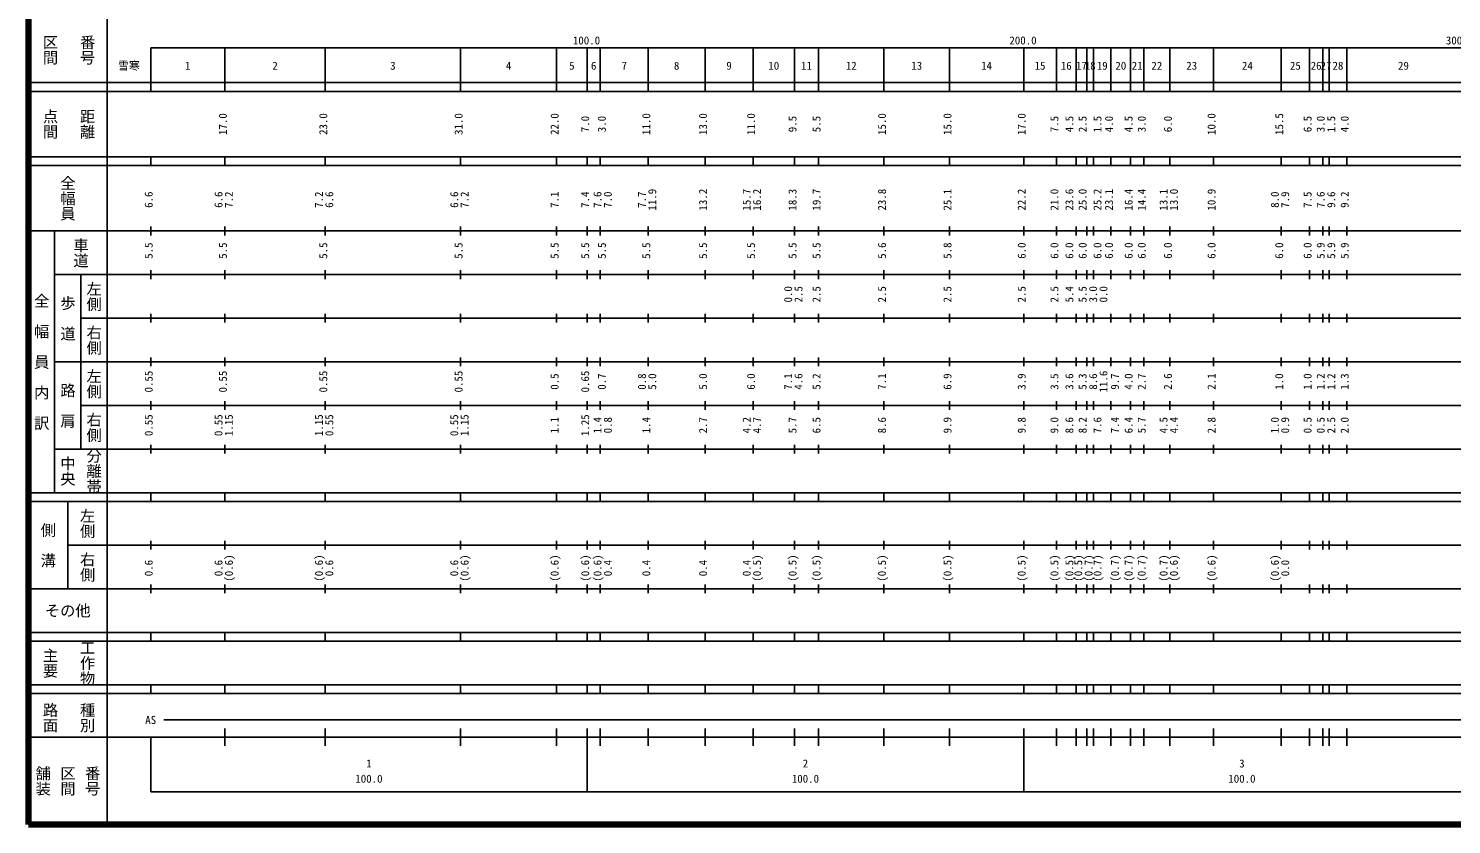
# Model space of a CAD drawing. Units: millimetres on the paper, enlarged 1000 times. Extents: x 40000 to 680000, y 20000 to 380000.
# Drawn here: x 40000 to 366022, y 20000 to 202409 of the extents above; entities that cross this region are included whole.
import ezdxf
from ezdxf.enums import TextEntityAlignment as Align

# ---------------------------------------------------------------- set-up
doc = ezdxf.new("R2010")
doc.units = ezdxf.units.MM
doc.header["$LTSCALE"] = 1000
doc.layers.add('M-TTL', color=2, linetype='Continuous', lineweight=140)
doc.layers.add('M-TTL-BAND', color=7, linetype='Continuous', lineweight=25)
doc.styles.add('@ＭＳ ゴシック', font='')
doc.styles.add('ＭＳ ゴシック', font='')
doc.styles.get('@ＭＳ ゴシック').set_extended_font_data('@MS Gothic')
doc.styles.get('ＭＳ ゴシック').set_extended_font_data('MS Gothic')

msp = doc.modelspace()

# ---------------------------------------------------------------- linework, layer by layer
at = {"layer": 'M-TTL'}
for p, q in [((40000, 380000), (40000, 20000)), ((40000, 20000), (680000, 20000))]:
    msp.add_line(p, q, dxfattribs=at)
at = {"layer": 'M-TTL-BAND'}
for p, q in [((58000, 370000), (58000, 20000)), ((68000, 198000), (579000, 198000)), ((68000, 198000), (68000, 188000)), ((85000, 188000), (85000, 198000)), ((108000, 188000), (108000, 198000)), ((139000, 188000), (139000, 198000)), ((161000, 188000), (161000, 198000)), ((168000, 188000), (168000, 198000)), ((171000, 188000), (171000, 198000)), ((182000, 188000), (182000, 198000)), ((195000, 188000), (195000, 198000)), ((206000, 188000), (206000, 198000)), ((215500, 188000), (215500, 198000)), ((221000, 188000), (221000, 198000)), ((236000, 188000), (236000, 198000)), ((251000, 188000), (251000, 198000)), ((268000, 188000), (268000, 198000)), ((275500, 188000), (275500, 198000)), ((280000, 188000), (280000, 198000)), ((282500, 188000), (282500, 198000)), ((284000, 188000), (284000, 198000)), ((288000, 188000), (288000, 198000)), ((292500, 188000), (292500, 198000)), ((295500, 188000), (295500, 198000)), ((301500, 188000), (301500, 198000)), ((311500, 188000), (311500, 198000)), ((327000, 188000), (327000, 198000)), ((333500, 188000), (333500, 198000)), ((336500, 188000), (336500, 198000)), ((338000, 188000), (338000, 198000)), ((342000, 188000), (342000, 198000)), ((40000, 190000), (579000, 190000)), ((40000, 188000), (579000, 188000)), ((40000, 173000), (579000, 173000)), ((68000, 171000), (68000, 173000)), ((85000, 171000), (85000, 173000)), ((108000, 171000), (108000, 173000)), ((139000, 171000), (139000, 173000)), ((161000, 171000), (161000, 173000)), ((168000, 171000), (168000, 173000)), ((171000, 171000), (171000, 173000)), ((182000, 171000), (182000, 173000)), ((195000, 171000), (195000, 173000)), ((206000, 171000), (206000, 173000)), ((215500, 171000), (215500, 173000)), ((221000, 171000), (221000, 173000)), ((236000, 171000), (236000, 173000)), ((251000, 171000), (251000, 173000)), ((268000, 171000), (268000, 173000)), ((275500, 171000), (275500, 173000)), ((280000, 171000), (280000, 173000)), ((282500, 171000), (282500, 173000)), ((284000, 171000), (284000, 173000)), ((288000, 171000), (288000, 173000)), ((292500, 171000), (292500, 173000)), ((295500, 171000), (295500, 173000)), ((301500, 171000), (301500, 173000)), ((311500, 171000), (311500, 173000)), ((327000, 171000), (327000, 173000)), ((333500, 171000), (333500, 173000)), ((336500, 171000), (336500, 173000)), ((338000, 171000), (338000, 173000)), ((342000, 171000), (342000, 173000)), ((40000, 171000), (579000, 171000)), ((68000, 155000), (68000, 157000)), ((85000, 155000), (85000, 157000)), ((108000, 155000), (108000, 157000)), ((139000, 155000), (139000, 157000)), ((161000, 155000), (161000, 157000)), ((168000, 155000), (168000, 157000)), ((171000, 155000), (171000, 157000)), ((182000, 155000), (182000, 157000)), ((195000, 155000), (195000, 157000)), ((206000, 155000), (206000, 157000)), ((215500, 155000), (215500, 157000)), ((221000, 155000), (221000, 157000)), ((236000, 155000), (236000, 157000)), ((251000, 155000), (251000, 157000)), ((268000, 155000), (268000, 157000)), ((275500, 155000), (275500, 157000)), ((280000, 155000), (280000, 157000)), ((282500, 155000), (282500, 157000)), ((284000, 155000), (284000, 157000)), ((288000, 155000), (288000, 157000)), ((292500, 155000), (292500, 157000)), ((295500, 155000), (295500, 157000)), ((301500, 155000), (301500, 157000)), ((311500, 155000), (311500, 157000)), ((327000, 155000), (327000, 157000)), ((333500, 155000), (333500, 157000)), ((336500, 155000), (336500, 157000)), ((338000, 155000), (338000, 157000)), ((342000, 155000), (342000, 157000)), ((40000, 156000), (579000, 156000)), ((46000, 96000), (46000, 156000)), ((68000, 145000), (68000, 147000)), ((85000, 145000), (85000, 147000)), ((108000, 145000), (108000, 147000)), ((139000, 145000), (139000, 147000)), ((161000, 145000), (161000, 147000)), ((168000, 145000), (168000, 147000)), ((171000, 145000), (171000, 147000)), ((182000, 145000), (182000, 147000)), ((195000, 145000), (195000, 147000)), ((206000, 145000), (206000, 147000)), ((215500, 145000), (215500, 147000)), ((221000, 145000), (221000, 147000)), ((236000, 145000), (236000, 147000)), ((251000, 145000), (251000, 147000)), ((268000, 145000), (268000, 147000)), ((275500, 145000), (275500, 147000)), ((280000, 145000), (280000, 147000)), ((282500, 145000), (282500, 147000)), ((284000, 145000), (284000, 147000)), ((288000, 145000), (288000, 147000)), ((292500, 145000), (292500, 147000)), ((295500, 145000), (295500, 147000)), ((301500, 145000), (301500, 147000)), ((311500, 145000), (311500, 147000)), ((327000, 145000), (327000, 147000)), ((333500, 145000), (333500, 147000)), ((336500, 145000), (336500, 147000)), ((338000, 145000), (338000, 147000)), ((342000, 145000), (342000, 147000)), ((46000, 146000), (579000, 146000)), ((52000, 146000), (52000, 106000)), ((68000, 135000), (68000, 137000)), ((85000, 135000), (85000, 137000)), ((108000, 135000), (108000, 137000)), ((139000, 135000), (139000, 137000)), ((161000, 135000), (161000, 137000)), ((168000, 135000), (168000, 137000)), ((171000, 135000), (171000, 137000)), ((182000, 135000), (182000, 137000)), ((195000, 135000), (195000, 137000)), ((206000, 135000), (206000, 137000)), ((215500, 135000), (215500, 137000)), ((221000, 135000), (221000, 137000)), ((236000, 135000), (236000, 137000)), ((251000, 135000), (251000, 137000)), ((268000, 135000), (268000, 137000)), ((275500, 135000), (275500, 137000)), ((280000, 135000), (280000, 137000)), ((282500, 135000), (282500, 137000)), ((284000, 135000), (284000, 137000)), ((288000, 135000), (288000, 137000)), ((292500, 135000), (292500, 137000)), ((295500, 135000), (295500, 137000)), ((301500, 135000), (301500, 137000)), ((311500, 135000), (311500, 137000)), ((327000, 135000), (327000, 137000)), ((333500, 135000), (333500, 137000)), ((336500, 135000), (336500, 137000)), ((338000, 135000), (338000, 137000)), ((342000, 135000), (342000, 137000)), ((52000, 136000), (579000, 136000)), ((46000, 126000), (579000, 126000)), ((68000, 125000), (68000, 127000)), ((85000, 125000), (85000, 127000)), ((108000, 125000), (108000, 127000)), ((139000, 125000), (139000, 127000)), ((161000, 125000), (161000, 127000)), ((168000, 125000), (168000, 127000)), ((171000, 125000), (171000, 127000)), ((182000, 125000), (182000, 127000)), ((195000, 125000), (195000, 127000)), ((206000, 125000), (206000, 127000)), ((215500, 125000), (215500, 127000)), ((221000, 125000), (221000, 127000)), ((236000, 125000), (236000, 127000)), ((251000, 125000), (251000, 127000)), ((268000, 125000), (268000, 127000)), ((275500, 125000), (275500, 127000)), ((280000, 125000), (280000, 127000)), ((282500, 125000), (282500, 127000)), ((284000, 125000), (284000, 127000)), ((288000, 125000), (288000, 127000)), ((292500, 125000), (292500, 127000)), ((295500, 125000), (295500, 127000)), ((301500, 125000), (301500, 127000)), ((311500, 125000), (311500, 127000)), ((327000, 125000), (327000, 127000)), ((333500, 125000), (333500, 127000)), ((336500, 125000), (336500, 127000)), ((338000, 125000), (338000, 127000)), ((342000, 125000), (342000, 127000)), ((52000, 116000), (579000, 116000)), ((68000, 115000), (68000, 117000)), ((85000, 115000), (85000, 117000)), ((108000, 115000), (108000, 117000)), ((139000, 115000), (139000, 117000)), ((161000, 115000), (161000, 117000)), ((168000, 115000), (168000, 117000)), ((171000, 115000), (171000, 117000)), ((182000, 115000), (182000, 117000)), ((195000, 115000), (195000, 117000)), ((206000, 115000), (206000, 117000)), ((215500, 115000), (215500, 117000)), ((221000, 115000), (221000, 117000)), ((236000, 115000), (236000, 117000)), ((251000, 115000), (251000, 117000)), ((268000, 115000), (268000, 117000)), ((275500, 115000), (275500, 117000)), ((280000, 115000), (280000, 117000)), ((282500, 115000), (282500, 117000)), ((284000, 115000), (284000, 117000)), ((288000, 115000), (288000, 117000)), ((292500, 115000), (292500, 117000)), ((295500, 115000), (295500, 117000)), ((301500, 115000), (301500, 117000)), ((311500, 115000), (311500, 117000)), ((327000, 115000), (327000, 117000)), ((333500, 115000), (333500, 117000)), ((336500, 115000), (336500, 117000)), ((338000, 115000), (338000, 117000)), ((342000, 115000), (342000, 117000)), ((46000, 106000), (579000, 106000)), ((68000, 105000), (68000, 107000)), ((85000, 105000), (85000, 107000)), ((108000, 105000), (108000, 107000)), ((139000, 105000), (139000, 107000)), ((161000, 105000), (161000, 107000)), ((168000, 105000), (168000, 107000)), ((171000, 105000), (171000, 107000)), ((182000, 105000), (182000, 107000)), ((195000, 105000), (195000, 107000)), ((206000, 105000), (206000, 107000)), ((215500, 105000), (215500, 107000)), ((221000, 105000), (221000, 107000)), ((236000, 105000), (236000, 107000)), ((251000, 105000), (251000, 107000)), ((268000, 105000), (268000, 107000)), ((275500, 105000), (275500, 107000)), ((280000, 105000), (280000, 107000)), ((282500, 105000), (282500, 107000)), ((284000, 105000), (284000, 107000)), ((288000, 105000), (288000, 107000)), ((292500, 105000), (292500, 107000)), ((295500, 105000), (295500, 107000)), ((301500, 105000), (301500, 107000)), ((311500, 105000), (311500, 107000)), ((327000, 105000), (327000, 107000)), ((333500, 105000), (333500, 107000)), ((336500, 105000), (336500, 107000)), ((338000, 105000), (338000, 107000)), ((342000, 105000), (342000, 107000)), ((40000, 96000), (579000, 96000)), ((68000, 94000), (68000, 96000)), ((85000, 94000), (85000, 96000)), ((108000, 94000), (108000, 96000)), ((139000, 94000), (139000, 96000)), ((161000, 94000), (161000, 96000)), ((168000, 94000), (168000, 96000)), ((171000, 94000), (171000, 96000)), ((182000, 94000), (182000, 96000)), ((195000, 94000), (195000, 96000)), ((206000, 94000), (206000, 96000)), ((215500, 94000), (215500, 96000)), ((221000, 94000), (221000, 96000)), ((236000, 94000), (236000, 96000)), ((251000, 94000), (251000, 96000)), ((268000, 94000), (268000, 96000)), ((275500, 94000), (275500, 96000)), ((280000, 94000), (280000, 96000)), ((282500, 94000), (282500, 96000)), ((284000, 94000), (284000, 96000)), ((288000, 94000), (288000, 96000)), ((292500, 94000), (292500, 96000)), ((295500, 94000), (295500, 96000)), ((301500, 94000), (301500, 96000)), ((311500, 94000), (311500, 96000)), ((327000, 94000), (327000, 96000)), ((333500, 94000), (333500, 96000)), ((336500, 94000), (336500, 96000)), ((338000, 94000), (338000, 96000)), ((342000, 94000), (342000, 96000)), ((40000, 94000), (579000, 94000)), ((49000, 94000), (49000, 74000)), ((68000, 83000), (68000, 85000)), ((85000, 83000), (85000, 85000)), ((108000, 83000), (108000, 85000)), ((139000, 83000), (139000, 85000)), ((161000, 83000), (161000, 85000)), ((168000, 83000), (168000, 85000)), ((171000, 83000), (171000, 85000)), ((182000, 83000), (182000, 85000)), ((195000, 83000), (195000, 85000)), ((206000, 83000), (206000, 85000)), ((215500, 83000), (215500, 85000)), ((221000, 83000), (221000, 85000)), ((236000, 83000), (236000, 85000)), ((251000, 83000), (251000, 85000)), ((268000, 83000), (268000, 85000)), ((275500, 83000), (275500, 85000)), ((280000, 83000), (280000, 85000)), ((282500, 83000), (282500, 85000)), ((284000, 83000), (284000, 85000)), ((288000, 83000), (288000, 85000)), ((292500, 83000), (292500, 85000)), ((295500, 83000), (295500, 85000)), ((301500, 83000), (301500, 85000)), ((311500, 83000), (311500, 85000)), ((327000, 83000), (327000, 85000)), ((333500, 83000), (333500, 85000)), ((336500, 83000), (336500, 85000)), ((338000, 83000), (338000, 85000)), ((342000, 83000), (342000, 85000)), ((49000, 84000), (579000, 84000)), ((68000, 73000), (68000, 75000)), ((85000, 73000), (85000, 75000)), ((108000, 73000), (108000, 75000)), ((139000, 73000), (139000, 75000)), ((161000, 73000), (161000, 75000)), ((168000, 73000), (168000, 75000)), ((171000, 73000), (171000, 75000)), ((182000, 73000), (182000, 75000)), ((195000, 73000), (195000, 75000)), ((206000, 73000), (206000, 75000)), ((215500, 73000), (215500, 75000)), ((221000, 73000), (221000, 75000)), ((236000, 73000), (236000, 75000)), ((251000, 73000), (251000, 75000)), ((268000, 73000), (268000, 75000)), ((275500, 73000), (275500, 75000)), ((280000, 73000), (280000, 75000)), ((282500, 73000), (282500, 75000)), ((284000, 73000), (284000, 75000)), ((288000, 73000), (288000, 75000)), ((292500, 73000), (292500, 75000)), ((295500, 73000), (295500, 75000)), ((301500, 73000), (301500, 75000)), ((311500, 73000), (311500, 75000)), ((327000, 73000), (327000, 75000)), ((333500, 73000), (333500, 75000)), ((336500, 73000), (336500, 75000)), ((338000, 73000), (338000, 75000)), ((342000, 73000), (342000, 75000)), ((40000, 74000), (579000, 74000)), ((40000, 64000), (579000, 64000)), ((40000, 62000), (579000, 62000)), ((68000, 62000), (68000, 64000)), ((85000, 62000), (85000, 64000)), ((108000, 62000), (108000, 64000)), ((139000, 62000), (139000, 64000)), ((161000, 62000), (161000, 64000)), ((168000, 62000), (168000, 64000)), ((171000, 62000), (171000, 64000)), ((182000, 62000), (182000, 64000)), ((195000, 62000), (195000, 64000)), ((206000, 62000), (206000, 64000)), ((215500, 62000), (215500, 64000)), ((221000, 62000), (221000, 64000)), ((236000, 62000), (236000, 64000)), ((251000, 62000), (251000, 64000)), ((268000, 62000), (268000, 64000)), ((275500, 62000), (275500, 64000)), ((280000, 62000), (280000, 64000)), ((282500, 62000), (282500, 64000)), ((284000, 62000), (284000, 64000)), ((288000, 62000), (288000, 64000)), ((292500, 62000), (292500, 64000)), ((295500, 62000), (295500, 64000)), ((301500, 62000), (301500, 64000)), ((311500, 62000), (311500, 64000)), ((327000, 62000), (327000, 64000)), ((333500, 62000), (333500, 64000)), ((336500, 62000), (336500, 64000)), ((338000, 62000), (338000, 64000)), ((342000, 62000), (342000, 64000)), ((40000, 52000), (579000, 52000)), ((40000, 50000), (579000, 50000)), ((68000, 50000), (68000, 52000)), ((85000, 50000), (85000, 52000)), ((108000, 50000), (108000, 52000)), ((139000, 50000), (139000, 52000)), ((161000, 50000), (161000, 52000)), ((168000, 50000), (168000, 52000)), ((171000, 50000), (171000, 52000)), ((182000, 50000), (182000, 52000)), ((195000, 50000), (195000, 52000)), ((206000, 50000), (206000, 52000)), ((215500, 50000), (215500, 52000)), ((221000, 50000), (221000, 52000)), ((236000, 50000), (236000, 52000)), ((251000, 50000), (251000, 52000)), ((268000, 50000), (268000, 52000)), ((275500, 50000), (275500, 52000)), ((280000, 50000), (280000, 52000)), ((282500, 50000), (282500, 52000)), ((284000, 50000), (284000, 52000)), ((288000, 50000), (288000, 52000)), ((292500, 50000), (292500, 52000)), ((295500, 50000), (295500, 52000)), ((301500, 50000), (301500, 52000)), ((311500, 50000), (311500, 52000)), ((327000, 50000), (327000, 52000)), ((333500, 50000), (333500, 52000)), ((336500, 50000), (336500, 52000)), ((338000, 50000), (338000, 52000)), ((342000, 50000), (342000, 52000)), ((71000, 44000), (570000, 44000)), ((40000, 40000), (579000, 40000)), ((68000, 40000), (68000, 27500)), ((85000, 38000), (85000, 42000)), ((108000, 38000), (108000, 42000)), ((139000, 38000), (139000, 42000)), ((161000, 38000), (161000, 42000)), ((168000, 27500), (168000, 42000)), ((171000, 38000), (171000, 42000)), ((182000, 38000), (182000, 42000)), ((195000, 38000), (195000, 42000)), ((206000, 38000), (206000, 42000)), ((215500, 38000), (215500, 42000)), ((221000, 38000), (221000, 42000)), ((236000, 38000), (236000, 42000)), ((251000, 38000), (251000, 42000)), ((268000, 27500), (268000, 42000)), ((275500, 38000), (275500, 42000)), ((280000, 38000), (280000, 42000)), ((282500, 38000), (282500, 42000)), ((284000, 38000), (284000, 42000)), ((288000, 38000), (288000, 42000)), ((292500, 38000), (292500, 42000)), ((295500, 38000), (295500, 42000)), ((301500, 38000), (301500, 42000)), ((311500, 38000), (311500, 42000)), ((327000, 38000), (327000, 42000)), ((333500, 38000), (333500, 42000)), ((336500, 38000), (336500, 42000)), ((338000, 38000), (338000, 42000)), ((342000, 38000), (342000, 42000)), ((68000, 27500), (579000, 27500))]:
    msp.add_line(p, q, dxfattribs=at)

# ---------------------------------------------------------------- texts
at = {"layer": 'M-TTL-BAND', "style": '@ＭＳ ゴシック'}
for s, p in [('区間', (45000, 197500)), ('番号', (53500, 197500)), ('点間', (45000, 180500)), ('距離', (53500, 180500)), ('全幅員', (49000, 163500)), ('車道', (52000, 151000)), ('左側', (55000, 141000)), ('全\u3000幅\u3000員\u3000内\u3000訳', (43000, 126000)), ('歩\u3000道', (49000, 136000)), ('右側', (55000, 131000)), ('左側', (55000, 121000)), ('路\u3000肩', (49000, 116000)), ('右側', (55000, 111000)), ('中央', (49000, 101000)), ('分離帯', (55000, 101000)), ('左側', (53500, 89000)), ('側\u3000溝', (44500, 84000)), ('右側', (53500, 79000)), ('主要', (45000, 57000)), ('工作物', (53500, 57000)), ('路面', (45000, 44500)), ('種別', (53500, 44500)), ('舗装', (43333, 30000)), ('区間', (49000, 30000)), ('番号', (54667, 30000))]:
    msp.add_text(s, height=2566, rotation=270, dxfattribs=at).set_placement(p, align=Align.MIDDLE_CENTER)
at = {"layer": 'M-TTL-BAND', "style": 'ＭＳ ゴシック'}
for s, p in [('100.0', (167844, 198195)), ('200.0', (267844, 198195)), ('300.0', (367844, 198195)), ('雪寒', (63017, 192405)), ('1', (76500, 192405)), ('2', (96500, 192405)), ('3', (123500, 192405)), ('4', (150000, 192405)), ('5', (164500, 192405)), ('6', (169500, 192405)), ('7', (176500, 192405)), ('8', (188500, 192405)), ('9', (200500, 192405)), ('10', (210750, 192405)), ('11', (218250, 192405)), ('12', (228500, 192405)), ('13', (243500, 192405)), ('14', (259500, 192405)), ('15', (271750, 192405)), ('16', (277750, 192405)), ('17', (281250, 192405)), ('18', (283250, 192405)), ('19', (286000, 192405)), ('20', (290250, 192405)), ('21', (294000, 192405)), ('22', (298500, 192405)), ('23', (306500, 192405)), ('24', (319250, 192405)), ('25', (330250, 192405)), ('26', (335000, 192405)), ('27', (337250, 192405)), ('28', (340000, 192405)), ('29', (355000, 192405)), ('AS', (68000, 42500)), ('1', (118000, 32523)), ('2', (218000, 32523)), ('3', (318000, 32523)), ('100.0', (118000, 29033)), ('100.0', (218000, 29033)), ('100.0', (318000, 29033))]:
    msp.add_text(s, height=1833, dxfattribs=at).set_placement(p, align=Align.BOTTOM_CENTER)
for s, p in [('17.0', (86000, 180500)), ('23.0', (109000, 180500)), ('31.0', (140000, 180500)), ('22.0', (162000, 180500)), ('11.0', (183000, 180500)), ('13.0', (196000, 180500)), ('11.0', (207000, 180500)), ('15.0', (237000, 180500)), ('15.0', (252000, 180500)), ('17.0', (269000, 180500)), ('10.0', (312500, 180500)), ('15.5', (328000, 180500)), ('7.0', (169000, 180500)), ('3.0', (172821, 180500)), ('9.5', (216500, 180500)), ('5.5', (222000, 180500)), ('7.5', (276500, 180500)), ('4.5', (279923, 180500)), ('2.5', (282962, 180500)), ('1.5', (286367, 180500)), ('4.0', (289000, 180500)), ('4.5', (293500, 180500)), ('3.0', (296500, 180500)), ('6.0', (302500, 180500)), ('6.5', (334500, 180500)), ('3.0', (337500, 180500)), ('1.5', (339925, 180500)), ('4.0', (343000, 180500)), ('6.6', (69000, 163174)), ('6.6', (85000, 163174)), ('7.2', (87370, 163174)), ('7.2', (108000, 163174)), ('6.6', (110370, 163174)), ('6.6', (139000, 163174)), ('7.2', (141370, 163174)), ('7.1', (162000, 163174)), ('7.4', (169000, 163174)), ('7.6', (171821, 163174)), ('7.0', (174191, 163174)), ('7.7', (182000, 163174)), ('11.9', (184370, 163174)), ('13.2', (196000, 163174)), ('15.7', (206000, 163174)), ('16.2', (208370, 163174)), ('18.3', (216500, 163174)), ('19.7', (222000, 163174)), ('23.8', (237000, 163174)), ('25.1', (252000, 163174)), ('22.2', (269000, 163174)), ('21.0', (276500, 163174)), ('23.6', (279923, 163174)), ('25.0', (282962, 163174)), ('25.2', (286367, 163174)), ('23.1', (289000, 163174)), ('16.4', (293500, 163174)), ('14.4', (296500, 163174)), ('13.1', (301500, 163174)), ('13.0', (303870, 163174)), ('10.9', (312500, 163174)), ('8.0', (327000, 163174)), ('7.9', (329370, 163174)), ('7.5', (334500, 163174)), ('7.6', (337500, 163174)), ('9.6', (339925, 163174)), ('9.2', (343000, 163174)), ('5.6', (237000, 151500)), ('5.8', (252000, 151500)), ('6.0', (269000, 151500)), ('6.0', (276500, 151500)), ('6.0', (279923, 151500)), ('6.0', (282962, 151500)), ('6.0', (286367, 151500)), ('6.0', (289000, 151500)), ('6.0', (293500, 151500)), ('6.0', (296500, 151500)), ('6.0', (302500, 151500)), ('6.0', (312500, 151500)), ('6.0', (328000, 151500)), ('6.0', (334500, 151500)), ('5.9', (337500, 151500)), ('5.9', (339925, 151500)), ('5.9', (343000, 151500)), ('5.5', (69000, 151500)), ('5.5', (86000, 151500)), ('5.5', (109000, 151500)), ('5.5', (140000, 151500)), ('5.5', (162000, 151500)), ('5.5', (169000, 151500)), ('5.5', (172821, 151500)), ('5.5', (183000, 151500)), ('5.5', (196000, 151500)), ('5.5', (207000, 151500)), ('5.5', (216500, 151500)), ('5.5', (222000, 151500)), ('0.0', (215500, 141500)), ('2.5', (217870, 141500)), ('2.5', (222000, 141500)), ('2.5', (237000, 141500)), ('2.5', (252000, 141500)), ('2.5', (269000, 141500)), ('2.5', (276500, 141500)), ('5.4', (279923, 141500)), ('5.5', (282962, 141500)), ('3.0', (285367, 141500)), ('0.0', (287737, 141500)), ('0.55', (69000, 121500)), ('0.55', (86000, 121500)), ('0.55', (109000, 121500)), ('0.55', (140000, 121500)), ('0.5', (162000, 121500)), ('0.65', (169000, 121500)), ('0.7', (172821, 121500)), ('0.8', (182000, 121500)), ('5.0', (184370, 121500)), ('5.0', (196000, 121500)), ('6.0', (207000, 121500)), ('7.1', (215500, 121500)), ('4.6', (217870, 121500)), ('5.2', (222000, 121500)), ('7.1', (237000, 121500)), ('6.9', (252000, 121500)), ('3.9', (269000, 121500)), ('3.5', (276500, 121500)), ('3.6', (279923, 121500)), ('5.3', (282962, 121500)), ('8.6', (285367, 121500)), ('11.6', (287737, 121500)), ('9.7', (290367, 121500)), ('4.0', (293500, 121500)), ('2.7', (296500, 121500)), ('2.6', (302500, 121500)), ('2.1', (312500, 121500)), ('1.0', (328000, 121500)), ('1.0', (334500, 121500)), ('1.2', (337500, 121500)), ('1.2', (339925, 121500)), ('1.3', (343000, 121500)), ('0.55', (69000, 111500)), ('0.55', (85000, 111500)), ('1.15', (87370, 111500)), ('1.15', (108000, 111500)), ('0.55', (110370, 111500)), ('0.55', (139000, 111500)), ('1.15', (141370, 111500)), ('1.1', (162000, 111500)), ('1.25', (169000, 111500)), ('1.4', (171821, 111500)), ('0.8', (174191, 111500)), ('1.4', (183000, 111500)), ('2.7', (196000, 111500)), ('4.2', (206000, 111500)), ('4.7', (208370, 111500)), ('5.7', (216500, 111500)), ('6.5', (222000, 111500)), ('8.6', (237000, 111500)), ('9.9', (252000, 111500)), ('9.8', (269000, 111500)), ('9.0', (276500, 111500)), ('8.6', (279923, 111500)), ('8.2', (282962, 111500)), ('7.6', (286367, 111500)), ('7.4', (290367, 111500)), ('6.4', (293500, 111500)), ('5.7', (296500, 111500)), ('4.5', (301500, 111500)), ('4.4', (303870, 111500)), ('2.8', (312500, 111500)), ('1.0', (327000, 111500)), ('0.9', (329370, 111500)), ('0.5', (334500, 111500)), ('0.5', (337500, 111500)), ('2.5', (339925, 111500)), ('2.0', (343000, 111500)), ('(0.6)', (87370, 78764)), ('(0.6)', (108000, 78764)), ('(0.6)', (141370, 78764)), ('(0.6)', (162000, 78764)), ('(0.6)', (169000, 78764)), ('(0.6)', (171821, 78764)), ('(0.5)', (208370, 78764)), ('(0.5)', (216500, 78764)), ('(0.5)', (222000, 78764)), ('(0.5)', (237000, 78764)), ('(0.5)', (252000, 78764)), ('(0.5)', (269000, 78764)), ('(0.5)', (276500, 78764)), ('(0.5)', (279923, 78764)), ('(0.5)', (281962, 78764)), ('(0.7)', (284332, 78764)), ('(0.7)', (286367, 78764)), ('(0.7)', (290367, 78764)), ('(0.7)', (293500, 78764)), ('(0.7)', (296500, 78764)), ('(0.7)', (301500, 78764)), ('(0.6)', (303870, 78764)), ('(0.6)', (312500, 78764)), ('(0.6)', (327000, 78764)), ('0.6', (69000, 78764)), ('0.6', (85000, 78764)), ('0.6', (110370, 78764)), ('0.6', (139000, 78764)), ('0.4', (174191, 78764)), ('0.4', (183000, 78764)), ('0.4', (196000, 78764)), ('0.4', (206000, 78764)), ('0.0', (329370, 78764))]:
    msp.add_text(s, height=1833, rotation=90, dxfattribs=at).set_placement(p, align=Align.BOTTOM_CENTER)
msp.add_text('その他', height=2566, dxfattribs=at).set_placement((49000, 69000), align=Align.MIDDLE_CENTER)

doc.saveas('drawing.dxf')
